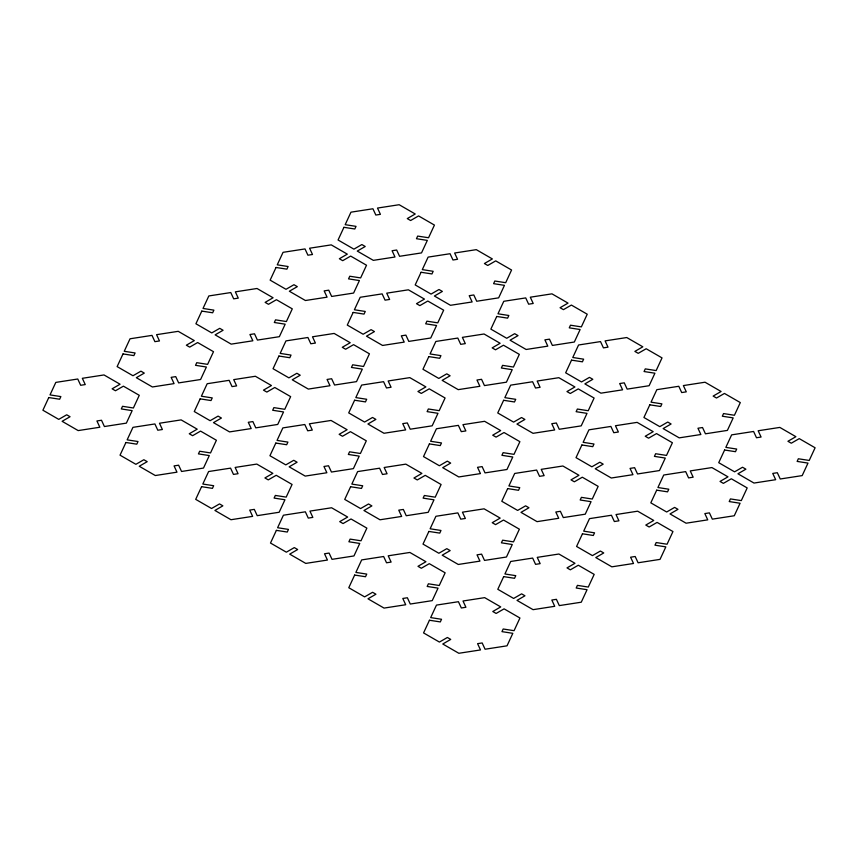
<?xml version="1.0" encoding="UTF-8"?>
<svg xmlns="http://www.w3.org/2000/svg" width="858" height="858" viewBox="0 0 858 858"><rect width="100%" height="100%" fill="white"/><g stroke="black" fill="none" stroke-linecap="round" stroke-linejoin="round"><path stroke-width="1.29" d="M48.777 397.554L42.9 410.221L58.752 419.38L66.71 414.789L70.066 416.72L62.108 421.31L78.175 430.587L99.839 427.241L96.922 420.967L101.501 420.259L104.408 426.533L126.362 423.133L132.164 410.628L121.3 408.944L122.522 406.306L133.387 407.99L139.275 395.313L123.413 386.164L115.465 390.755L112.108 388.813L120.066 384.223L104 374.946L82.336 378.303L85.253 384.577L80.673 385.285L77.756 379.011L55.813 382.4L50.011 394.905L60.875 396.589L59.652 399.227L48.777 397.554M123.016 353.925L117.128 366.602L132.99 375.75L140.948 371.16L144.294 373.101L136.336 377.692L152.402 386.969L174.067 383.612L171.15 377.338L175.729 376.63L178.646 382.904L200.59 379.515L206.392 367.01L195.527 365.326L196.761 362.687L207.625 364.36L213.503 351.694L197.651 342.535L189.693 347.125L186.347 345.195L194.294 340.605L178.228 331.327L156.574 334.674L159.481 340.948L154.901 341.656L151.995 335.381L130.041 338.781L124.238 351.287L135.103 352.97L133.88 355.609L123.016 353.925M125.922 442.492L120.034 455.169L135.896 464.317L143.854 459.727L147.201 461.658L139.243 466.259L155.309 475.536L176.973 472.179L174.067 465.905L178.636 465.197L181.553 471.471L203.496 468.071L209.298 455.577L198.434 453.893L199.667 451.244L210.532 452.927L216.409 440.261L200.558 431.102L192.6 435.692L189.253 433.762L197.201 429.172L181.135 419.894L159.481 423.241L162.387 429.515L157.808 430.223L154.901 423.949L132.947 427.348L127.145 439.854L138.009 441.527L136.787 444.176L125.922 442.492M201.791 311.1L195.914 323.766L211.765 332.925L219.723 328.335L223.08 330.266L215.122 334.856L231.188 344.133L252.853 340.787L249.935 334.513L254.515 333.805L257.421 340.079L279.376 336.679L285.178 324.174L274.313 322.501L275.536 319.852L286.4 321.536L292.288 308.859L276.426 299.71L268.479 304.3L265.122 302.37L273.08 297.769L257.014 288.492L235.349 291.849L238.267 298.123L233.687 298.831L230.77 292.557L208.826 295.946L203.024 308.451L213.889 310.135L212.666 312.784L201.791 311.1M200.15 398.873L194.273 411.54L210.124 420.699L218.082 416.109L221.428 418.039L213.481 422.629L229.547 431.906L251.201 428.56L248.294 422.286L252.874 421.578L255.781 427.852L277.735 424.453L283.537 411.947L272.672 410.263L273.895 407.625L284.759 409.309L290.647 396.632L274.785 387.484L266.827 392.074L263.481 390.133L271.439 385.542L255.373 376.265L233.708 379.622L236.626 385.896L232.046 386.604L229.129 380.33L207.186 383.719L201.383 396.224L212.248 397.908L211.014 400.547L200.15 398.873M276.029 267.471L270.141 280.148L286.004 289.307L293.962 284.706L297.308 286.647L289.35 291.237L305.416 300.514L327.08 297.168L324.163 290.894L328.743 290.176L331.66 296.45L353.603 293.061L359.405 280.555L348.541 278.871L349.774 276.233L360.639 277.906L366.516 265.24L350.665 256.081L342.707 260.682L339.36 258.741L347.308 254.15L331.242 244.873L309.588 248.219L312.494 254.494L307.915 255.201L305.008 248.927L283.054 252.327L277.252 264.832L288.116 266.516L286.894 269.155L276.029 267.471M201.587 486.679L195.699 499.356L211.561 508.504L219.519 503.914L222.866 505.845L214.908 510.446L230.974 519.723L252.638 516.366L249.721 510.092L254.3 509.384L257.218 515.658L279.161 512.258L284.963 499.753L274.099 498.08L275.332 495.431L286.197 497.114L292.074 484.448L276.222 475.289L268.264 479.879L264.918 477.949L272.865 473.359L256.799 464.081L235.146 467.428L238.052 473.702L233.473 474.41L230.566 468.136L208.612 471.535L202.81 484.041L213.674 485.714L212.452 488.363L201.587 486.679M278.936 356.038L273.048 368.715L288.91 377.863L296.868 373.273L300.214 375.214L292.256 379.804L308.322 389.082L329.987 385.725L327.07 379.451L331.649 378.743L334.566 385.017L356.51 381.628L362.312 369.122L351.448 367.439L352.681 364.8L363.545 366.473L369.423 353.807L353.571 344.648L345.613 349.238L342.267 347.308L350.214 342.717L334.148 333.44L312.494 336.786L315.401 343.061L310.821 343.768L307.915 337.494L285.961 340.894L280.158 353.399L291.023 355.083L289.8 357.722L278.936 356.038M343.94 227.316L338.063 239.993L353.914 249.152L361.872 244.551L365.218 246.493L357.271 251.083L373.337 260.36L394.991 257.003L392.085 250.729L396.664 250.021L399.571 256.295L421.525 252.906L427.327 240.401L416.462 238.717L417.685 236.079L428.55 237.752L434.438 225.086L418.575 215.926L410.617 220.527L407.271 218.586L415.229 213.996L399.163 204.719L377.499 208.065L380.416 214.339L375.836 215.047L372.919 208.773L350.976 212.173L345.173 224.678L356.038 226.362L354.804 229L343.94 227.316M275.815 443.06L269.938 455.727L285.789 464.886L293.747 460.296L297.093 462.226L289.146 466.816L305.212 476.093L326.866 472.747L323.959 466.473L328.539 465.765L331.445 472.039L353.399 468.64L359.202 456.134L348.337 454.45L349.56 451.812L360.424 453.496L366.312 440.819L350.45 431.671L342.492 436.261L339.146 434.32L347.104 429.729L331.038 420.452L309.373 423.809L312.291 430.083L307.711 430.791L304.794 424.517L282.85 427.906L277.048 440.411L287.913 442.095L286.679 444.734L275.815 443.06M353.164 312.419L347.286 325.085L363.138 334.245L371.096 329.654L374.442 331.585L366.495 336.175L382.561 345.452L404.215 342.106L401.308 335.832L405.888 335.124L408.794 341.398L430.748 337.998L436.55 325.493L425.686 323.82L426.909 321.171L437.773 322.855L443.661 310.178L427.799 301.029L419.841 305.62L416.495 303.689L424.453 299.088L408.387 289.811L386.722 293.168L389.639 299.442L385.06 300.15L382.142 293.876L360.199 297.276L354.397 309.77L365.261 311.454L364.028 314.103L353.164 312.419M276.383 530.362L270.495 543.039L286.358 552.187L294.305 547.597L297.662 549.528L289.704 554.129L305.77 563.406L327.434 560.049L324.517 553.775L329.097 553.067L332.014 559.341L353.957 555.952L359.759 543.446L348.895 541.763L350.118 539.114L360.993 540.797L366.87 528.131L351.019 518.972L343.061 523.562L339.704 521.632L347.662 517.042L331.596 507.764L309.931 511.111L312.848 517.385L308.269 518.093L305.362 511.818L283.408 515.218L277.606 527.724L288.47 529.407L287.248 532.046L276.383 530.362M354.601 400.225L348.713 412.902L364.575 422.05L372.533 417.46L375.879 419.401L367.921 423.991L383.987 433.269L405.652 429.912L402.734 423.637L407.314 422.93L410.231 429.204L432.175 425.815L437.977 413.309L427.112 411.625L428.346 408.987L439.21 410.66L445.087 397.994L429.236 388.835L421.278 393.425L417.932 391.495L425.879 386.904L409.813 377.627L388.159 380.973L391.066 387.248L386.486 387.955L383.58 381.681L361.626 385.081L355.823 397.586L366.688 399.27L365.465 401.909L354.601 400.225M421.085 272.265L415.197 284.931L431.059 294.09L439.006 289.5L442.363 291.43L434.405 296.021L450.471 305.298L472.136 301.952L469.219 295.678L473.798 294.97L476.716 301.244L498.659 297.844L504.461 285.339L493.597 283.666L494.819 281.016L505.694 282.7L511.572 270.023L495.72 260.875L487.762 265.465L484.405 263.535L492.363 258.934L476.297 249.657L454.633 253.013L457.55 259.288L452.97 259.995L450.064 253.721L428.11 257.11L422.308 269.616L433.172 271.3L431.949 273.949L421.085 272.265M350.611 486.743L344.734 499.41L360.585 508.569L368.543 503.978L371.889 505.909L363.942 510.499L380.008 519.776L401.662 516.43L398.756 510.156L403.335 509.448L406.242 515.722L428.196 512.323L433.998 499.817L423.123 498.133L424.356 495.495L435.221 497.179L441.098 484.502L425.246 475.353L417.288 479.944L413.942 478.013L421.9 473.412L405.823 464.135L384.169 467.492L387.076 473.766L382.507 474.474L379.59 468.2L357.647 471.589L351.834 484.094L362.709 485.778L361.475 488.427L350.611 486.743M428.828 356.606L422.951 369.272L438.803 378.432L446.761 373.841L450.107 375.772L442.16 380.362L458.226 389.639L479.879 386.293L476.973 380.019L481.553 379.311L484.459 385.585L506.413 382.185L512.215 369.68L501.351 368.007L502.574 365.358L513.438 367.042L519.326 354.365L503.464 345.216L495.506 349.807L492.16 347.876L500.117 343.275L484.051 333.998L462.387 337.355L465.304 343.629L460.725 344.337L457.807 338.063L435.864 341.452L430.062 353.957L440.926 355.641L439.693 358.29L428.828 356.606M354.654 575.053L348.777 587.73L364.629 596.878L372.587 592.288L375.933 594.219L367.975 598.809L384.052 608.086L405.705 604.74L402.799 598.466L407.368 597.758L410.285 604.032L432.228 600.632L438.041 588.127L427.166 586.454L428.399 583.805L439.264 585.488L445.141 572.812L429.29 563.663L421.332 568.253L417.985 566.323L425.933 561.722L409.867 552.455L388.213 555.802L391.119 562.076L386.54 562.784L383.633 556.51L361.679 559.909L355.877 572.415L366.752 574.088L365.519 576.737L354.654 575.053M429.397 443.908L423.509 456.585L439.371 465.744L447.318 461.143L450.675 463.084L442.717 467.674L458.783 476.951L480.448 473.595L477.531 467.32L482.11 466.613L485.027 472.887L506.971 469.498L512.773 456.992L501.909 455.308L503.131 452.67L514.006 454.343L519.884 441.677L504.032 432.518L496.074 437.119L492.717 435.178L500.675 430.587L484.609 421.31L462.945 424.656L465.862 430.93L461.282 431.638L458.376 425.364L436.422 428.764L430.619 441.269L441.484 442.953L440.261 445.592L429.397 443.908M496.75 316.452L490.862 329.118L506.724 338.277L514.671 333.687L518.028 335.617L510.07 340.208L526.136 349.485L547.801 346.139L544.884 339.865L549.463 339.157L552.38 345.431L574.324 342.031L580.126 329.526L569.262 327.842L570.484 325.203L581.359 326.887L587.237 314.21L571.385 305.062L563.427 309.652L560.07 307.722L568.028 303.121L551.962 293.844L530.298 297.2L533.215 303.475L528.635 304.182L525.729 297.908L503.775 301.297L497.972 313.803L508.837 315.487L507.614 318.136L496.75 316.452M428.882 531.434L423.005 544.101L438.856 553.26L446.814 548.659L450.171 550.6L442.213 555.19L458.279 564.467L479.944 561.121L477.027 554.847L481.606 554.139L484.513 560.413L506.467 557.014L512.269 544.508L501.404 542.824L502.627 540.186L513.492 541.87L519.38 529.193L503.517 520.034L495.57 524.635L492.213 522.694L500.171 518.103L484.105 508.826L462.441 512.183L465.358 518.457L460.778 519.165L457.861 512.891L435.918 516.28L430.115 528.785L440.98 530.469L439.757 533.108L428.882 531.434M503.625 400.289L497.747 412.966L513.599 422.115L521.557 417.524L524.903 419.455L516.956 424.056L533.022 433.322L554.676 429.976L551.769 423.702L556.349 422.994L559.255 429.268L581.209 425.868L587.011 413.363L576.136 411.69L577.37 409.041L588.234 410.725L594.111 398.048L578.26 388.899L570.302 393.49L566.956 391.559L574.914 386.969L558.837 377.692L537.183 381.038L540.09 387.312L535.521 388.02L532.604 381.746L510.66 385.145L504.847 397.651L515.722 399.324L514.489 401.973L503.625 400.289M429.45 620.248L423.562 632.914L439.425 642.074L447.383 637.473L450.729 639.414L442.771 644.004L458.837 653.281L480.501 649.935L477.584 643.661L482.164 642.953L485.081 649.227L507.024 645.827L512.827 633.322L501.962 631.638L503.196 629L514.06 630.684L519.937 618.007L504.086 608.848L496.128 613.449L492.782 611.507L500.729 606.917L484.663 597.64L463.009 600.997L465.915 607.271L461.336 607.979L458.429 601.705L436.475 605.094L430.673 617.599L441.538 619.283L440.315 621.921L429.45 620.248M507.668 488.599L501.791 501.276L517.642 510.424L525.6 505.834L528.946 507.764L520.988 512.365L537.065 521.643L558.719 518.286L555.812 512.011L560.381 511.304L563.298 517.578L585.242 514.189L591.055 501.683L580.18 500L581.413 497.35L592.277 499.034L598.155 486.368L582.303 477.209L574.345 481.799L570.999 479.869L578.946 475.278L562.88 466.001L541.226 469.347L544.133 475.622L539.553 476.329L536.647 470.055L514.693 473.455L508.891 485.96L519.766 487.644L518.532 490.283L507.668 488.599M571.535 360.135L565.658 372.801L581.52 381.96L589.467 377.37L592.824 379.3L584.866 383.891L600.932 393.168L622.597 389.822L619.68 383.547L624.259 382.84L627.166 389.114L649.12 385.714L654.922 373.209L644.058 371.535L645.28 368.886L656.155 370.57L662.033 357.893L646.171 348.745L638.223 353.335L634.866 351.405L642.824 346.804L626.758 337.537L605.094 340.883L608.011 347.158L603.431 347.865L600.514 341.591L578.571 344.991L572.769 357.496L583.633 359.17L582.41 361.819L571.535 360.135M503.678 576.619L497.801 589.296L513.652 598.444L521.61 593.854L524.957 595.784L517.009 600.385L533.075 609.663L554.729 606.306L551.823 600.032L556.402 599.324L559.309 605.598L581.263 602.209L587.065 589.703L576.201 588.02L577.423 585.37L588.288 587.054L594.176 574.388L578.313 565.229L570.356 569.819L567.009 567.889L574.967 563.298L558.901 554.021L537.237 557.368L540.154 563.642L535.574 564.35L532.657 558.075L510.714 561.475L504.912 573.981L515.776 575.664L514.543 578.303L503.678 576.619M581.896 444.98L576.018 457.646L591.87 466.806L599.828 462.215L603.185 464.146L595.227 468.736L611.293 478.013L632.957 474.667L630.04 468.393L634.62 467.685L637.526 473.959L659.48 470.559L665.282 458.054L654.418 456.37L655.641 453.732L666.505 455.416L672.393 442.739L656.531 433.59L648.584 438.181L645.227 436.25L653.185 431.649L637.119 422.372L615.454 425.729L618.371 432.003L613.792 432.711L610.875 426.437L588.931 429.826L583.129 442.331L593.993 444.015L592.771 446.664L581.896 444.98M582.464 533.794L576.576 546.46L592.438 555.619L600.396 551.029L603.742 552.96L595.784 557.55L611.851 566.827L633.515 563.481L630.598 557.207L635.177 556.499L638.095 562.773L660.038 559.373L665.84 546.868L654.976 545.184L656.209 542.546L667.074 544.229L672.951 531.552L657.099 522.404L649.141 526.994L645.795 525.064L653.742 520.463L637.676 511.186L616.023 514.543L618.929 520.817L614.349 521.525L611.443 515.25L589.489 518.64L583.687 531.145L594.551 532.829L593.328 535.478L582.464 533.794M649.817 404.826L643.929 417.492L659.791 426.651L667.749 422.061L671.095 423.991L663.137 428.582L679.204 437.859L700.868 434.513L697.951 428.239L702.53 427.531L705.448 433.805L727.391 430.405L733.193 417.9L722.329 416.216L723.551 413.577L734.427 415.261L740.304 402.584L724.452 393.436L716.494 398.026L713.137 396.085L721.095 391.495L705.029 382.218L683.376 385.574L686.282 391.849L681.702 392.556L678.796 386.282L656.842 389.671L651.04 402.177L661.904 403.861L660.681 406.499L649.817 404.826M656.692 490.165L650.814 502.842L666.666 512.001L674.624 507.4L677.97 509.341L670.023 513.931L686.089 523.208L707.743 519.851L704.836 513.577L709.416 512.87L712.322 519.144L734.276 515.755L740.079 503.249L729.214 501.565L730.437 498.927L741.301 500.6L747.189 487.934L731.327 478.775L723.369 483.376L720.023 481.435L727.981 476.844L711.915 467.567L690.25 470.913L693.167 477.187L688.588 477.895L685.671 471.621L663.727 475.021L657.925 487.526L668.79 489.21L667.556 491.849L656.692 490.165M724.613 450.01L718.725 462.687L734.587 471.836L742.535 467.245L745.892 469.187L737.934 473.777L754 483.054L775.664 479.697L772.747 473.423L777.327 472.715L780.244 478.989L802.187 475.6L807.989 463.095L797.125 461.411L798.348 458.773L809.223 460.446L815.1 447.779L799.248 438.62L791.29 443.211L787.934 441.28L795.892 436.69L779.825 427.413L758.161 430.759L761.078 437.033L756.499 437.741L753.592 431.467L731.638 434.867L725.836 447.372L736.7 449.056L735.478 451.694L724.613 450.01"/></g></svg>
